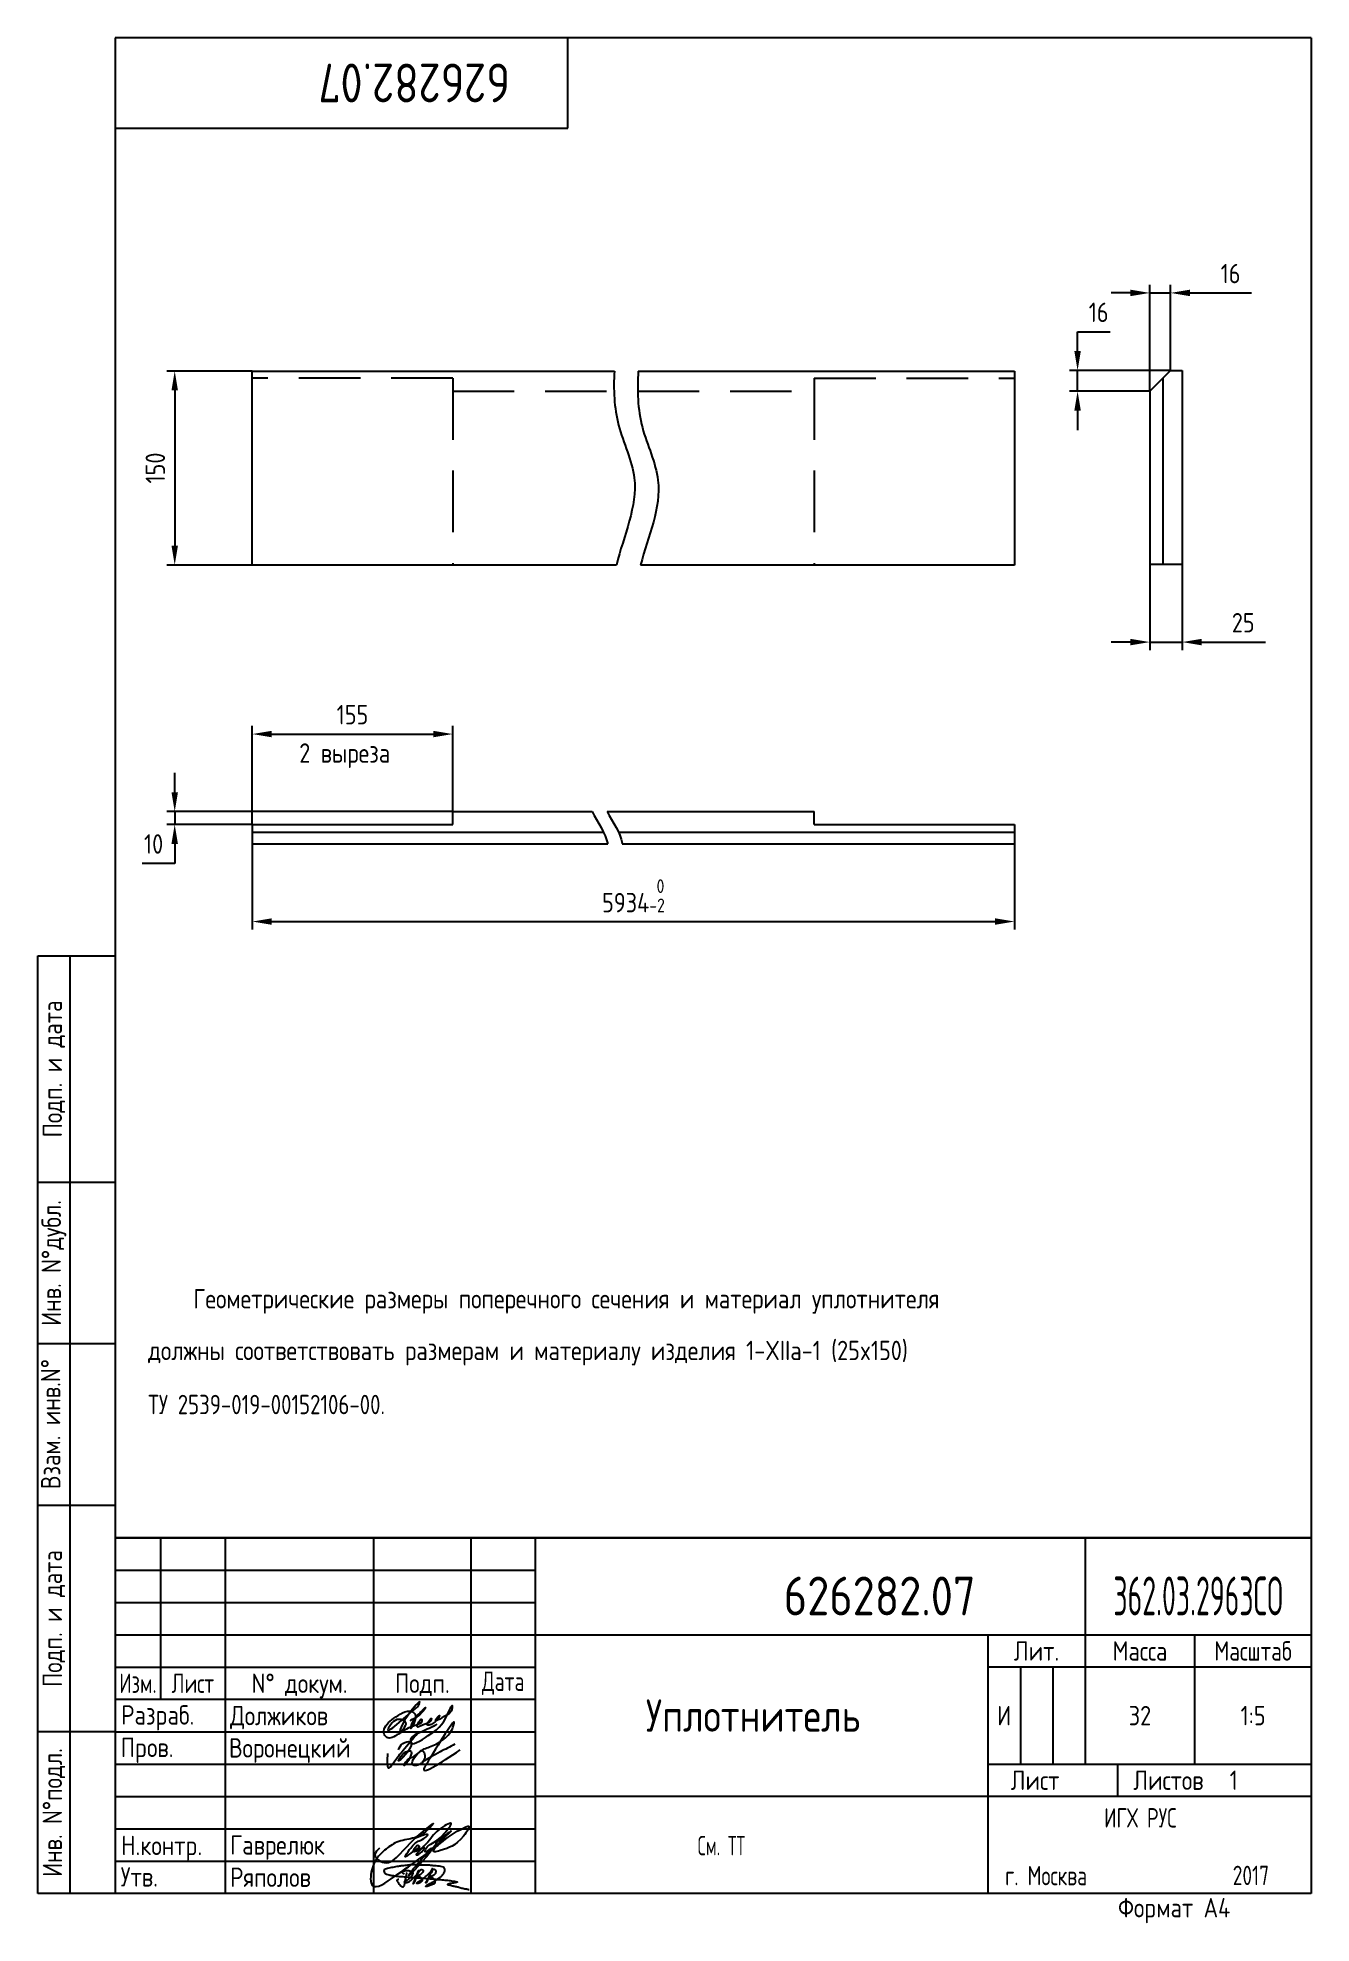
# Paper-space layout 'A3_protect' of a CAD drawing. Header units: millimetres. Extents: x 447 to 644, y 0 to 291.
# The model-space entities are those that its viewports show. They can reach past a viewport. Long polylines and large blocks are cut down to what shows.
import ezdxf
from ezdxf.enums import TextEntityAlignment as Align

# ---------------------------------------------------------------- set-up
doc = ezdxf.new("R2010")
doc.units = ezdxf.units.MM
doc.header["$LTSCALE"] = 0.3
doc.linetypes.add('HIDDEN', pattern=[9.525, 6.35, -3.175])
for name, color, linetype in [('Bord', 1, 'Continuous'), ('Cont', 6, 'Continuous'), ('Dim', 7, 'Continuous'), ('Hide', 2, 'HIDDEN'), ('Text', 3, 'Continuous'), ('Textb', 6, 'Continuous'), ('Vporti', 7, 'Continuous')]:
    doc.layers.add(name, color=color, linetype=linetype)
doc.layers.get('Vporti').freeze()
doc.styles.add('Style1', font='romans.shx', dxfattribs={"width": 0.8})
doc.dimstyles.new('Lin_5$0', dxfattribs={"dimscale": 5, "dimtxt": 3, "dimasz": 3, "dimexe": 1.25, "dimexo": 0, "dimgap": 1.5, "dimtad": 1, "dimtoh": 1, "dimtxsty": 'Style1', "dimcen": 2.5, "dimclrt": 3, "dimadec": 0, "dimazin": 0, "dimtfac": 1, "dimtmove": 0, "dimatfit": 3, "dimldrblk": 'DOT', "dimfxl": 1, "dimarcsym": 0})

# ---------------------------------------------------------------- blocks, each defined once
blk = doc.blocks.new('A4')
at = {"layer": 'Bord'}
for p, q in [((20, 55), (85, 55)), ((20, 50), (85, 50)), ((20, 45), (85, 45)), ((160, 40), (160, 25)), ((165, 40), (165, 25)), ((20, 30), (85, 30)), ((20, 25), (85, 25)), ((20, 20), (85, 20)), ((20, 15), (85, 15)), ((20, 10), (85, 10))]:
    blk.add_line(p, q, dxfattribs=at)
at = {"layer": 'Cont'}
for p, q in [((205, 292), (20, 292)), ((20, 292), (20, 5)), ((90, 278), (90, 292)), ((205, 292), (205, 5)), ((20, 278), (90, 278)), ((8, 5), (8, 150)), ((8, 150), (20, 150)), ((13, 5), (13, 150)), ((8, 115), (20, 115)), ((20, 90), (8, 90)), ((20, 65), (8, 65)), ((205, 60), (20, 60)), ((20, 60), (205, 60)), ((27, 60), (27, 35)), ((37, 60), (37, 5)), ((60, 5), (60, 60)), ((75, 60), (75, 5)), ((85, 5), (85, 60)), ((170, 60), (170, 25)), ((85, 45), (205, 45)), ((155, 5), (155, 45)), ((187, 25), (187, 45)), ((20, 40), (85, 40)), ((205, 40), (155, 40)), ((85, 35), (20, 35)), ((20, 30), (8, 30)), ((155, 25), (205, 25)), ((175, 25), (175, 20)), ((205, 20), (85, 20)), ((20, 5), (8, 5)), ((205, 5), (20, 5))]:
    blk.add_line(p, q, dxfattribs=at)
at = {"layer": 'Text', "style": 'Style1', "width": 0.8}
for s, p in [('Подп. и дата', (10.5, 132.5)), ('Инв. N%%dдубл.', (10.5, 102.5)), ('Взам. инв.N%%d ', (10, 78.38)), ('Подп. и дата', (10.5, 47.5)), ('Инв. N%%dподл.', (10.5, 17.5))]:
    blk.add_text(s, height=3, rotation=90, dxfattribs=at).set_placement(p, align=Align.MIDDLE)
at = {"layer": 'Text', "style": 'Style1'}
for s, width, p in [('Лит.', 0.8, (162.5, 42.5)), ('Масса', 0.8, (178.5, 42.5)), ('Масштаб', 0.75, (196, 42.5)), ('Изм.', 0.7, (23.5, 37.5)), ('Лист', 0.7, (32, 37.5)), ('N%%d докум.', 0.8, (48.5, 37.5)), ('Подп.', 0.8, (67.5, 37.5)), ('Лист', 0.8, (162.27, 22.5)), ('Листов', 0.8, (182.9, 22.5))]:
    blk.add_text(s, height=3, dxfattribs=dict(at, width=width)).set_placement(p, align=Align.MIDDLE_CENTER)
at = {"layer": 'Text', "style": 'Style1', "width": 0.7}
for s, p in [('Дата', (80, 37.5)), ('ИГХ РУС', (178.57, 16.69))]:
    blk.add_text(s, height=3, dxfattribs=at).set_placement(p, align=Align.MIDDLE)
at = {"layer": 'Text', "style": 'Style1'}
for s, width, p in [('Разpаб.', 0.8, (20.92, 31.1)), ('Пpов.', 0.8, (20.84, 26.08)), ('Н.контp.', 0.8, (20.92, 10.92)), ('Утв.', 0.8, (20.84, 6.06)), ('г. Москва', 0.7, (157.64, 6.25)), ('Фоpмат А4', 0.8, (175.11, 1.29))]:
    blk.add_text(s, height=3, dxfattribs=dict(at, width=width)).set_placement(p)
for tag, p, width in [('ФИО', (39, 31), 0.8), ('ФИО', (39, 26), 0.8), ('ГОСТ_СОРТАМЕНТА', (98.19, 14), 0.8), ('ФИО', (39, 11), 0.8), ('ФИО', (39, 6), 0.8), ('2017', (192.85, 6.29), 0.7)]:
    blk.add_attdef(tag, p, '', height=3, dxfattribs=dict(at, width=width))
at = {"layer": 'Text', "style": 'Style1', "width": 0.8}
for tag, p in [('И', (157.49, 32.5)), ('700', (178.5, 32.5)), ('1:20', (196, 32.5))]:
    blk.add_attdef(tag, text='', height=3, dxfattribs=at).set_placement(p, align=Align.MIDDLE)
blk.add_attdef('Сборочный_чертеж', text='', height=3, dxfattribs=at).set_placement((120, 21.3), align=Align.CENTER)
for tag, p in [('1', (171.12, 22.5)), ('2', (193, 22.5))]:
    blk.add_attdef(tag, text='', height=3, dxfattribs=at).set_placement(p, align=Align.MIDDLE_CENTER)
blk.add_attdef('ЛИСТ', text='', height=3, dxfattribs=at).set_placement((85.99, 12.5), align=Align.MIDDLE_LEFT)
at = {"layer": 'Text', "style": 'Style1', "width": 0.7}
blk.add_attdef('%%OГОСТ_ТЕХ._ТРЕБОВАНИЙ', text='', height=3, dxfattribs=at).set_placement((98.19, 8), align=Align.BOTTOM_LEFT)
at = {"layer": 'Textb', "style": 'Style1', "width": 0.8}
blk.add_attdef('1234567', (81, 290), '', height=6, rotation=180, dxfattribs=at)
blk.add_attdef('1234567', (123.4, 48), '', height=6, dxfattribs=at)
for tag, height, p in [('123ХЯ', 6, (183.62, 48)), ('НАИМЕНОВАНИЕ', 5, (120, 30))]:
    blk.add_attdef(tag, text='', height=height, dxfattribs=at).set_placement(p, align=Align.CENTER)
blk = doc.blocks.new('*D29')
at = {"layer": 'Defpoints', "color": 0, "transparency": 16777216}
for p in [(1154.9, 2129.9), (1744.4, 2129.9), (1744.4, 2069.9)]:
    blk.add_point(p, dxfattribs=at)
at = {"layer": 'Dim', "color": 0, "linetype": 'ByBlock', "lineweight": -2, "transparency": 16777216}
for p, q in [((1154.9, 2129.9), (1154.9, 2063.7)), ((1744.4, 2129.9), (1744.4, 2063.7)), ((1169.9, 2069.9), (1729.4, 2069.9))]:
    blk.add_line(p, q, dxfattribs=at)
at = {"layer": 'Dim', "color": 0, "transparency": 16777216}
for points in [[(1169.9, 2072.4), (1169.9, 2067.4), (1154.9, 2069.9)], [(1729.4, 2072.4), (1729.4, 2067.4), (1744.4, 2069.9)]]:
    blk.add_solid(points, dxfattribs=at)
at = {"layer": 'Dim', "color": 3, "transparency": 16777216, "insert": (1449.7, 2089.8), "char_height": 15, "attachment_point": 5, "style": 'Style1'}
blk.add_mtext('5934{}{\\H0.71x;\\C3;\\S 0^ -2;}', dxfattribs=at)
blk = doc.blocks.new('_Dot')
at = {"color": 0, "linetype": 'ByBlock', "lineweight": -2}
blk.add_line((-0.5, 0), (-1, 0), dxfattribs=at)
at = {"color": 0, "linetype": 'ByBlock', "const_width": 0.5}
blk.add_lwpolyline([(-0.25, 0, 1), (0.25, 0, 1)], format="xyb", close=True, dxfattribs=at)
blk = doc.blocks.new('*D30')
at = {"layer": 'Defpoints', "color": 0, "transparency": 16777216}
for p in [(1309.9, 2214.9), (1154.9, 2144.9), (1309.9, 2154.9)]:
    blk.add_point(p, dxfattribs=at)
at = {"layer": 'Dim', "color": 0, "linetype": 'ByBlock', "lineweight": -2, "transparency": 16777216}
for p, q in [((1154.9, 2144.9), (1154.9, 2221.2)), ((1309.9, 2154.9), (1309.9, 2221.2)), ((1169.9, 2214.9), (1294.9, 2214.9))]:
    blk.add_line(p, q, dxfattribs=at)
at = {"layer": 'Dim', "color": 0, "transparency": 16777216}
for points in [[(1169.9, 2217.4), (1169.9, 2212.4), (1154.9, 2214.9)], [(1294.9, 2217.4), (1294.9, 2212.4), (1309.9, 2214.9)]]:
    blk.add_solid(points, dxfattribs=at)
at = {"layer": 'Dim', "color": 3, "transparency": 16777216, "insert": (1232.4, 2229.9), "char_height": 15, "attachment_point": 5, "style": 'Style1'}
blk.add_mtext('155', dxfattribs=at)
blk = doc.blocks.new('*D31')
at = {"layer": 'Defpoints', "color": 0, "transparency": 16777216}
for p in [(1094.9, 2144.9), (1154.9, 2144.9), (1309.9, 2154.9)]:
    blk.add_point(p, dxfattribs=at)
at = {"layer": 'Dim', "color": 0, "linetype": 'ByBlock', "lineweight": -2, "transparency": 16777216}
for p, q in [((1094.9, 2169.9), (1094.9, 2184.9)), ((1309.9, 2154.9), (1088.7, 2154.9)), ((1154.9, 2144.9), (1088.7, 2144.9)), ((1094.9, 2154.9), (1094.9, 2144.9)), ((1094.9, 2129.9), (1094.9, 2114.9)), ((1094.9, 2114.9), (1069.7, 2114.9))]:
    blk.add_line(p, q, dxfattribs=at)
at = {"layer": 'Dim', "color": 0, "transparency": 16777216}
for points in [[(1092.4, 2169.9), (1097.4, 2169.9), (1094.9, 2154.9)], [(1092.4, 2129.9), (1097.4, 2129.9), (1094.9, 2144.9)]]:
    blk.add_solid(points, dxfattribs=at)
at = {"layer": 'Dim', "color": 3, "transparency": 16777216, "insert": (1078.6, 2129.9), "char_height": 15, "attachment_point": 5, "style": 'Style1'}
blk.add_mtext('10', dxfattribs=at)
blk = doc.blocks.new('*D32')
at = {"layer": 'Defpoints', "color": 0, "transparency": 16777216}
for p in [(1154.9, 2495.6), (1094.9, 2345.6), (1154.9, 2345.6)]:
    blk.add_point(p, dxfattribs=at)
at = {"layer": 'Dim', "color": 0, "linetype": 'ByBlock', "lineweight": -2, "transparency": 16777216}
for p, q in [((1154.9, 2495.6), (1088.7, 2495.6)), ((1094.9, 2480.6), (1094.9, 2360.6)), ((1154.9, 2345.6), (1088.7, 2345.6))]:
    blk.add_line(p, q, dxfattribs=at)
at = {"layer": 'Dim', "color": 0, "transparency": 16777216}
for points in [[(1092.4, 2480.6), (1097.4, 2480.6), (1094.9, 2495.6)], [(1092.4, 2360.6), (1097.4, 2360.6), (1094.9, 2345.6)]]:
    blk.add_solid(points, dxfattribs=at)
at = {"layer": 'Dim', "color": 3, "transparency": 16777216, "insert": (1079.9, 2420.6), "char_height": 15, "attachment_point": 5, "rotation": 90, "style": 'Style1'}
blk.add_mtext('150', dxfattribs=at)
blk = doc.blocks.new('*D33')
at = {"layer": 'Defpoints', "color": 0, "transparency": 16777216}
for p in [(1865.1, 2556), (1865.1, 2496), (1849.1, 2480)]:
    blk.add_point(p, dxfattribs=at)
at = {"layer": 'Dim', "color": 0, "linetype": 'ByBlock', "lineweight": -2, "transparency": 16777216}
for p, q in [((1834.1, 2556), (1819.1, 2556)), ((1849.1, 2480), (1849.1, 2562.3)), ((1849.1, 2556), (1865.1, 2556)), ((1865.1, 2496), (1865.1, 2562.3)), ((1880.1, 2556), (1927.8, 2556))]:
    blk.add_line(p, q, dxfattribs=at)
at = {"layer": 'Dim', "color": 0, "transparency": 16777216}
for points in [[(1834.1, 2558.5), (1834.1, 2553.5), (1849.1, 2556)], [(1880.1, 2558.5), (1880.1, 2553.5), (1865.1, 2556)]]:
    blk.add_solid(points, dxfattribs=at)
at = {"layer": 'Dim', "color": 3, "transparency": 16777216, "insert": (1911.5, 2571), "char_height": 15, "attachment_point": 5, "style": 'Style1'}
blk.add_mtext('16', dxfattribs=at)
blk = doc.blocks.new('*D34')
at = {"layer": 'Defpoints', "color": 0, "transparency": 16777216}
for p in [(1865.1, 2496), (1793.2, 2480), (1849.1, 2480)]:
    blk.add_point(p, dxfattribs=at)
at = {"layer": 'Dim', "color": 0, "linetype": 'ByBlock', "lineweight": -2, "transparency": 16777216}
for p, q in [((1793.2, 2511), (1793.2, 2526)), ((1793.2, 2526), (1818.4, 2526)), ((1865.1, 2496), (1786.9, 2496)), ((1793.2, 2480), (1793.2, 2496)), ((1849.1, 2480), (1786.9, 2480)), ((1793.2, 2465), (1793.2, 2450))]:
    blk.add_line(p, q, dxfattribs=at)
at = {"layer": 'Dim', "color": 0, "transparency": 16777216}
for points in [[(1790.7, 2511), (1795.7, 2511), (1793.2, 2496)], [(1790.7, 2465), (1795.7, 2465), (1793.2, 2480)]]:
    blk.add_solid(points, dxfattribs=at)
at = {"layer": 'Dim', "color": 3, "transparency": 16777216, "insert": (1809.5, 2541), "char_height": 15, "attachment_point": 5, "style": 'Style1'}
blk.add_mtext('16', dxfattribs=at)
blk = doc.blocks.new('*D35')
at = {"layer": 'Defpoints', "color": 0, "transparency": 16777216}
for p in [(1849.1, 2346), (1874.1, 2346), (1874.1, 2286)]:
    blk.add_point(p, dxfattribs=at)
at = {"layer": 'Dim', "color": 0, "linetype": 'ByBlock', "lineweight": -2, "transparency": 16777216}
for p, q in [((1849.1, 2346), (1849.1, 2279.8)), ((1874.1, 2346), (1874.1, 2279.8)), ((1834.1, 2286), (1819.1, 2286)), ((1849.1, 2286), (1874.1, 2286)), ((1889.1, 2286), (1938.6, 2286))]:
    blk.add_line(p, q, dxfattribs=at)
at = {"layer": 'Dim', "color": 0, "transparency": 16777216}
for points in [[(1834.1, 2288.5), (1834.1, 2283.5), (1849.1, 2286)], [(1889.1, 2288.5), (1889.1, 2283.5), (1874.1, 2286)]]:
    blk.add_solid(points, dxfattribs=at)
at = {"layer": 'Dim', "color": 3, "transparency": 16777216, "insert": (1921.3, 2301), "char_height": 15, "attachment_point": 5, "style": 'Style1'}
blk.add_mtext('25', dxfattribs=at)

msp = doc.modelspace()

# ---------------------------------------------------------------- linework, layer by layer
at = {"layer": 'Bord'}
for points, knots in [([(1434.96, 2495.613), (1434.09, 2481.4), (1435.124, 2453.259), (1459.647, 2404.807), (1442.073, 2368.334), (1436.469, 2345.613)], [33.87628478, 33.87628478, 33.87628478, 33.87628478, 76.2619757, 118.71843992, 187.54191095, 187.54191095, 187.54191095, 187.54191095]), ([(1453.436, 2495.613), (1452.418, 2480.814), (1453.215, 2452.077), (1477.733, 2403.635), (1460.977, 2367.752), (1455.267, 2345.613)], [32.16710078, 32.16710078, 32.16710078, 32.16710078, 76.2619757, 118.71843992, 185.80475111, 185.80475111, 185.80475111, 185.80475111]), ([(1429.318, 2154.922), (1433.596, 2146.861), (1439.675, 2138.519), (1441.053, 2130.083), (1441.078, 2129.922)], [69.77562086, 69.77562086, 69.77562086, 69.77562086, 96.55197257, 97.07235412, 97.07235412, 97.07235412, 97.07235412])]:
    msp.add_open_spline(points, degree=3, knots=knots, dxfattribs=at)
msp.add_open_spline([(1417.737, 2154.922), (1421.984, 2146.706), (1428.193, 2138.362), (1429.774, 2129.922)], degree=3, dxfattribs=at)
at = {"layer": 'Cont'}
for p, q in [((1154.912, 2495.613), (1434.96, 2495.613)), ((1154.912, 2345.613), (1154.912, 2495.613)), ((1453.436, 2495.613), (1744.435, 2495.613)), ((1744.435, 2495.613), (1744.435, 2345.613)), ((1849.122, 2480.021), (1865.122, 2496.021)), ((1865.122, 2496.021), (1874.122, 2496.021)), ((1874.122, 2496.021), (1874.122, 2346.021)), ((1849.122, 2480.021), (1849.122, 2346.021)), ((1859.122, 2490.021), (1859.122, 2346.021)), ((1436.469, 2345.613), (1154.912, 2345.613)), ((1744.435, 2345.613), (1455.267, 2345.613)), ((1874.122, 2346.021), (1849.122, 2346.021)), ((1154.912, 2144.922), (1154.912, 2129.922)), ((1154.912, 2144.922), (1309.912, 2144.922)), ((1309.912, 2154.922), (1417.737, 2154.922)), ((1309.912, 2144.922), (1309.912, 2154.922)), ((1429.318, 2154.922), (1589.435, 2154.922)), ((1589.435, 2144.922), (1589.435, 2154.922)), ((1589.435, 2144.922), (1744.435, 2144.922)), ((1744.435, 2144.922), (1744.435, 2129.922)), ((1154.912, 2138.922), (1426.612, 2138.922)), ((1154.912, 2129.922), (1429.774, 2129.922)), ((1438.154, 2138.922), (1744.435, 2138.922)), ((1441.078, 2129.922), (1744.435, 2129.922))]:
    msp.add_line(p, q, dxfattribs=at)
at = {"layer": 'Hide'}
for p, q in [((1309.912, 2490.021), (1154.912, 2490.021)), ((1309.912, 2490.021), (1309.912, 2345.613)), ((1309.912, 2480.021), (1434.649, 2480.021)), ((1452.976, 2480.021), (1589.435, 2480.021)), ((1589.435, 2490.021), (1589.435, 2345.613)), ((1589.435, 2490.021), (1744.435, 2490.021))]:
    msp.add_line(p, q, dxfattribs=at)

# ---------------------------------------------------------------- texts
at = {"layer": 'Text', "style": 'Style1', "width": 0.8}
msp.add_text('2 выреза', height=15, dxfattribs=at).set_placement((1191.244, 2192.724))

# ---------------------------------------------------------------- dimensions: what is measured, and where the dimension line sits
at = {"layer": 'Dim'}
for base, p1, p2, angle, override, picture, middle in [((1865.122, 2556.021), (1849.122, 2480.021), (1865.122, 2496.021), 0, {"dimpost": '', "dimarcsym": 1}, '*D33', (1911.479, 2571.021)), ((1094.912, 2345.613), (1154.912, 2495.613), (1154.912, 2345.613), 90, {"dimpost": '', "dimarcsym": 1}, '*D32', (1079.912, 2420.613)), ((1874.122, 2286.021), (1849.122, 2346.021), (1874.122, 2346.021), 0, {"dimpost": '', "dimarcsym": 1}, '*D35', (1921.336, 2301.021)), ((1309.912, 2214.922), (1154.912, 2144.922), (1309.912, 2154.922), 0, {"dimpost": '', "dimarcsym": 1}, '*D30', (1232.412, 2229.922)), ((1094.912, 2144.922), (1309.912, 2154.922), (1154.912, 2144.922), 90, {"dimarcsym": 1}, '*D31', (1078.555, 2129.922))]:
    dim = msp.add_linear_dim(base=base, p1=p1, p2=p2, angle=angle, dimstyle='Lin_5$0', override=override, dxfattribs=at)
    dim.commit()
    dim.dimension.update_dxf_attribs({"geometry": picture, "text_midpoint": middle})
dim = msp.add_linear_dim(base=(1793.159, 2480.021), p1=(1865.122, 2496.021), p2=(1849.122, 2480.021), angle=90, dimstyle='Lin_5$0', override={"dimarcsym": 1}, dxfattribs=at)
dim.commit()
dim.dimension.update_dxf_attribs({"geometry": '*D34', "text_midpoint": (1809.516, 2526.021), "dimtype": 160})
dim = msp.add_linear_dim(base=(1744.435, 2069.922), p1=(1154.912, 2129.922), p2=(1744.435, 2129.922), angle=0, text='5934{}{\\H0.71x;\\C3;\\S 0^ -2;}', dimstyle='Lin_5$0', override={"dimtp": 0, "dimtm": 2, "dimtdec": 2, "dimtzin": 8, "dimarcsym": 1}, dxfattribs=at)
dim.commit()
dim.dimension.update_dxf_attribs({"geometry": '*D29', "text_midpoint": (1449.673, 2089.847)})

psp = doc.layouts.new('A3_protect')

# ---------------------------------------------------------------- linework, layer by layer
at = {"layer": 'Cont'}
psp.add_line((643.64, 291.18), (643.64, 4.18), dxfattribs=at)
at = {"layer": 'Text'}
for points, knots in [([(508.36, 30.33), (507.6, 29.91), (506.29, 29.18), (504.41, 28.6), (504.09, 26.67), (509.02, 29.77), (509.35, 30.38), (510.76, 33.41), (510.73, 31.97), (509.85, 31.85), (507.66, 30.37), (508.97, 32.12), (508.44, 30.61), (505.92, 29.5), (507.8, 31.67), (507.26, 30.47), (506.53, 30.5), (504.67, 29.26), (506.01, 31.52), (506.12, 30.43), (504.22, 29.99), (502.95, 29.15), (500.8, 27.8), (499.75, 29.54), (501.26, 30.95), (502.66, 31.92), (503.94, 32.55), (504.91, 32.14), (505.32, 31.15), (504.01, 28.84), (504.71, 31.12), (505.32, 31.57), (506.96, 33.39), (505.97, 31.93), (505.24, 31.39), (504.44, 31), (504.19, 30.88)], [0, 0, 0, 0, 2.703743, 4.672825, 5.02799, 7.955933, 13.437489, 13.883188, 14.189441, 16.413959, 17.478513, 18.47964, 18.959294, 20.910841, 22.003091, 22.470554, 23.533771, 24.710748, 26.01626, 26.201331, 27.488187, 30.382065, 32.258784, 33.069724, 35.439902, 37.010787, 38.612861, 39.32109, 39.818865, 41.83144, 42.782113, 44.494961, 45.867914, 46.467245, 48.290622, 49.101188, 49.101188, 49.101188, 49.101188]), ([(502.71, 29.55), (503.13, 30.46), (503.67, 31.64), (505.94, 34.21), (505.49, 33.05), (503.98, 32.02), (499.78, 27.91), (501.43, 30.65), (502.41, 31.33), (503.97, 30.64), (503.33, 29.84), (502.81, 29.15), (502.65, 29.41), (502.69, 29.5), (502.71, 29.55)], [0, 0, 0, 0, 4.062617, 5.226919, 5.800291, 6.663227, 11.774431, 12.938639, 14.11351, 15.354081, 16.396133, 16.918576, 17.03251, 17.182794, 17.182794, 17.182794, 17.182794]), ([(502.45, 26.36), (502.6, 26.73), (502.92, 27.48), (505.42, 28.04), (503.62, 25.59), (502.1, 24.26), (503.15, 26.25), (505.29, 26.33), (502.82, 23.03), (503.88, 25.24), (505.05, 25.13), (506.02, 26.63), (506.86, 25.26), (506.03, 23.92), (503.99, 23.92), (505.57, 26.32), (507.98, 26.99), (510.35, 28.28), (511.84, 32.71), (508.06, 26.17), (505.4, 22.03), (508.86, 24.3), (512.01, 26.36)], [0, 0, 0, 0, 1.213353, 2.399709, 5.497648, 5.861317, 7.611627, 8.43806, 10.837371, 11.583123, 13.461301, 14.534506, 15.162086, 17.217848, 17.944717, 20.123775, 21.948027, 26.460707, 27.144718, 34.52243, 35.159468, 41.304292, 41.304292, 41.304292, 41.304292]), ([(500.76, 25.8), (500.71, 25.35), (500.65, 24.68), (500.81, 23.14), (502.14, 25.04), (503.27, 26.47), (504.65, 28.08), (505.46, 29.02)], [0, 0, 0, 0, 1.523947, 2.237958, 3.351836, 5.856423, 9.374056, 9.374056, 9.374056, 9.374056]), ([(511.18, 27.25), (510.42, 26.86), (508.7, 25.98), (507.03, 25.03), (506.11, 24.5)], [0, 0, 0, 0, 2.587978, 5.77327, 5.77327, 5.77327, 5.77327]), ([(499.5, 11.17), (499.16, 10.86), (498.28, 10.05), (500.67, 8.19), (503.8, 11.45), (505.29, 13.06), (508.18, 15.28), (506.28, 13.2), (504.87, 12.68), (502.18, 12.3), (499.87, 10.63), (498.14, 8.59), (497.99, 4.07), (504.15, 8.44), (507.9, 11.05), (511.18, 13.75), (513.86, 14.88), (511.53, 11.55), (510.24, 11.24), (506.93, 10.17), (509.2, 12.61), (511.27, 14.32), (508.58, 12.52), (507.47, 10.42), (502.69, 5.29), (505.29, 8.77), (508.41, 11.99), (506.28, 10.19), (506.83, 11.52), (507.99, 12.05), (509.17, 12.9), (511.43, 15.75), (507.81, 13.64), (507.51, 12.34), (504.47, 9.74), (506.09, 10.43), (506.69, 11.65), (505.63, 10.87), (504.33, 10.34), (505.39, 11.99), (505.74, 11.27), (504.67, 10.81), (502.87, 9.06), (504.36, 11.3), (505.27, 12.26), (506.43, 12.57), (507.38, 13.61), (506.13, 13.13), (505.09, 12.72)], [0, 0, 0, 0, 1.17994, 3.087717, 5.863103, 12.338328, 12.854096, 14.088578, 16.834551, 19.302558, 21.570562, 25.210018, 27.650956, 31.348291, 40.129863, 44.562748, 45.223917, 46.979401, 51.214655, 52.099288, 55.323111, 56.227801, 58.471865, 60.028126, 65.752911, 68.466223, 71.038525, 71.934922, 72.780229, 73.495807, 76.028152, 77.999346, 80.11892, 83.1954, 85.334448, 86.270878, 87.060466, 88.110212, 88.803314, 89.989889, 90.197567, 90.706974, 92.884587, 94.19917, 96.055742, 97.375783, 97.753899, 99.636325, 99.636325, 99.636325, 99.636325]), ([(503.38, 7.16), (503.34, 7.18), (503.25, 7.21), (503.15, 7.29), (503.07, 7.37), (503, 7.48), (503.08, 7.57), (503.2, 7.63), (503.37, 7.68), (503.57, 7.72), (503.81, 7.75), (504.03, 7.72), (504.26, 7.67), (504.46, 7.58), (504.66, 7.43), (504.67, 7.21), (504.59, 7.06), (504.49, 6.9), (504.38, 6.74), (504.24, 6.57), (504.11, 6.42), (503.96, 6.32), (503.84, 6.22), (503.71, 6.15), (503.56, 6.1), (503.45, 6.04), (503.37, 6.01), (503.33, 5.94), (503.4, 5.89), (503.48, 5.88), (503.61, 5.87), (503.76, 5.87), (503.93, 5.92), (504.13, 5.99), (504.31, 6.13), (504.47, 6.31), (504.65, 6.44), (504.8, 6.61), (504.95, 6.72), (505.05, 6.83), (505.14, 6.93), (505.28, 7.08), (505.4, 7.32), (505.5, 7.48), (505.56, 7.76), (505.44, 7.45), (505.41, 7.24), (505.25, 6.89), (505.17, 6.61), (505.07, 6.37), (504.96, 6.1), (504.88, 5.91), (504.67, 5.57), (504.83, 5.96), (504.92, 6.24), (505.09, 6.53), (505.22, 6.8), (505.29, 6.99), (505.4, 7.19), (505.53, 7.37), (505.61, 7.54), (505.73, 7.68), (505.87, 7.83), (506.06, 7.89), (506.23, 7.82), (506.29, 7.67), (506.24, 7.49), (506.11, 7.31), (505.91, 7.16), (505.76, 7.02), (505.61, 6.96), (505.52, 6.92), (505.34, 6.88), (505.56, 6.86), (505.69, 6.8), (505.86, 6.72), (505.96, 6.59), (506.06, 6.47), (506.1, 6.33), (506.1, 6.16), (506.01, 5.99), (505.84, 5.85), (505.62, 5.74), (505.44, 5.66), (505.23, 5.72), (505.34, 5.9), (505.49, 5.96), (505.66, 6.07), (505.82, 6.16), (505.95, 6.25), (506.07, 6.33), (506.16, 6.41), (506.26, 6.48), (506.36, 6.57), (506.49, 6.67), (506.67, 6.81), (506.86, 6.98), (507.04, 7.17), (507.19, 7.29), (507.33, 7.4), (507.41, 7.54), (507.53, 7.64), (507.63, 7.77), (507.69, 7.88), (507.7, 8.07), (507.55, 7.88), (507.49, 7.73), (507.4, 7.48), (507.31, 7.25), (507.21, 7.02), (507.14, 6.78), (507.04, 6.58), (506.94, 6.35), (506.88, 6.13), (506.82, 5.94), (506.77, 5.83), (506.6, 5.78), (506.83, 6.13), (506.96, 6.33), (507.14, 6.66), (507.26, 6.88), (507.39, 7.11), (507.55, 7.4), (507.68, 7.69), (507.82, 7.86), (508, 7.97), (508.16, 7.8), (508.21, 7.61), (508.2, 7.42), (508.15, 7.25), (508.04, 7.12), (507.9, 7.01), (507.74, 6.91), (507.58, 6.83), (507.42, 6.79), (507.32, 6.76), (507.1, 6.77), (507.28, 6.74), (507.36, 6.7), (507.48, 6.67), (507.6, 6.63), (507.73, 6.6), (507.83, 6.52), (507.91, 6.42), (508, 6.31), (508.04, 6.19), (508.08, 6.05), (508.09, 5.92), (508.07, 5.78), (507.96, 5.67), (507.81, 5.57), (507.62, 5.52), (507.4, 5.45), (507.18, 5.35), (506.92, 5.28), (506.78, 5.23), (506.63, 5.22), (506.73, 5.37), (506.82, 5.44), (507.03, 5.58), (507.27, 5.68), (507.54, 5.84), (507.76, 5.95), (507.91, 6.03), (508.06, 6.12), (508.2, 6.23), (508.42, 6.37), (508.69, 6.55), (508.96, 6.74), (509.18, 6.91), (509.31, 7.09), (509.44, 7.24), (509.51, 7.4), (509.58, 7.53), (509.63, 7.71), (509.66, 7.92), (509.42, 8.28), (508.89, 8.39), (508.3, 8.43), (507.78, 8.46), (507.27, 8.53), (506.78, 8.55), (506.31, 8.54), (505.88, 8.57), (505.5, 8.57), (505.18, 8.61), (504.86, 8.62), (504.52, 8.61), (504.18, 8.58), (503.82, 8.53), (503.43, 8.47), (503.07, 8.45), (502.74, 8.41), (502.39, 8.31), (501.99, 8.33), (501.59, 8.17), (501.17, 8.15), (500.79, 8.03), (500.46, 7.99), (500.24, 7.85), (500.18, 7.62), (500.23, 7.39), (500.47, 7.18), (500.8, 7.13), (501.21, 6.99), (501.69, 6.94), (502.14, 6.85), (502.56, 6.81), (502.93, 6.81), (503.33, 6.73), (503.89, 6.73), (504.46, 6.62), (505.12, 6.66), (505.74, 6.55), (506.35, 6.51), (506.94, 6.5), (507.53, 6.42), (508.2, 6.35), (508.85, 6.33), (509.37, 6.26), (509.82, 6.22), (510.24, 6.19), (510.62, 6.12), (510.94, 6.08), (511.22, 6.03), (511.39, 6.02), (511.63, 5.93), (511.39, 5.86), (511.22, 5.82), (510.92, 5.77), (510.58, 5.72), (510.31, 5.7), (509.86, 5.54), (510.43, 5.47), (510.75, 5.38), (511.29, 5.26), (511.82, 5.15), (512.38, 4.95), (512.86, 4.88), (513.19, 4.83), (513.32, 4.8), (513.39, 4.79)], [0, 0, 0, 0, 0.153866, 0.270441, 0.388867, 0.510533, 0.592156, 0.71333, 0.90842, 1.11344, 1.349254, 1.61246, 1.782219, 2.047249, 2.291879, 2.451528, 2.651081, 2.806158, 3.017979, 3.227348, 3.462381, 3.633009, 3.75766, 3.920516, 4.080796, 4.214529, 4.291786, 4.349969, 4.397594, 4.50822, 4.594826, 4.799244, 4.954392, 5.128468, 5.437537, 5.632649, 5.842485, 6.094987, 6.293219, 6.410959, 6.551192, 6.687808, 7.022147, 7.294342, 7.425356, 7.52079, 7.946481, 8.313051, 8.59833, 8.833695, 9.090496, 9.427695, 9.601191, 9.883219, 10.093306, 10.673943, 10.798776, 10.974628, 11.287247, 11.486184, 11.648652, 11.848902, 12.027194, 12.25348, 12.40059, 12.537783, 12.716293, 12.91523, 13.208551, 13.438489, 13.549668, 13.67779, 13.77127, 13.930001, 14.029091, 14.272112, 14.434836, 14.547084, 14.739051, 14.830983, 15.061241, 15.268922, 15.500489, 15.788979, 15.879568, 16.024283, 16.221854, 16.418714, 16.593102, 16.783247, 16.91018, 17.018213, 17.135263, 17.278205, 17.430482, 17.620087, 17.979626, 18.191789, 18.388716, 18.565718, 18.714854, 18.857929, 19.039974, 19.171375, 19.283034, 19.400085, 19.618058, 19.882245, 20.150781, 20.377854, 20.649532, 20.89723, 21.042543, 21.40016, 21.557817, 21.667145, 21.752781, 21.926256, 22.412297, 22.813145, 22.961412, 23.171289, 23.607257, 23.940428, 24.110007, 24.291214, 24.48084, 24.697609, 24.904078, 25.034245, 25.218018, 25.407651, 25.573473, 25.787447, 25.930292, 26.051316, 26.18846, 26.285312, 26.406799, 26.52425, 26.630463, 26.793722, 26.898606, 27.029313, 27.171012, 27.314101, 27.419918, 27.580557, 27.709367, 27.829268, 28.024364, 28.266961, 28.41242, 28.705761, 28.989137, 29.187748, 29.233768, 29.332802, 29.529535, 29.667094, 30.039923, 30.332117, 30.61061, 30.769982, 30.856778, 31.109923, 31.313488, 31.656425, 32.066331, 32.296628, 32.49714, 32.710276, 32.891468, 33.014834, 33.177747, 33.444503, 33.618009, 34.409008, 34.914636, 35.419802, 35.95397, 36.458179, 36.88069, 37.388403, 37.738353, 38.034261, 38.353468, 38.693154, 39.037638, 39.391136, 39.787481, 40.203773, 40.488977, 40.784975, 41.26625, 41.668005, 42.070065, 42.499388, 42.869834, 43.079573, 43.213439, 43.554591, 43.717296, 44.153724, 44.506336, 45.019111, 45.587859, 45.90191, 46.270392, 46.703958, 47.093115, 47.952647, 48.44014, 49.079253, 49.808223, 50.268654, 50.851051, 51.604831, 52.298429, 52.776925, 53.1907, 53.661988, 54.042386, 54.348524, 54.616841, 54.853814, 54.983777, 55.126096, 55.333328, 55.613101, 56.008732, 56.315809, 56.59982, 56.87931, 57.399251, 57.889617, 58.432507, 59.066698, 59.660314, 59.862668, 60.07277, 60.07277, 60.07277, 60.07277]), ([(502.52, 6.33), (502.47, 6.32), (502.38, 6.3), (502.27, 6.28), (502.14, 6.18), (502.28, 6.04), (502.35, 5.91), (502.48, 5.73), (502.6, 5.51), (502.78, 5.34), (502.92, 5.24), (503.07, 5.2), (503.23, 5.22), (503.35, 5.34), (503.42, 5.58), (503.46, 5.87), (503.52, 6.19), (503.56, 6.46), (503.59, 6.72), (503.68, 6.98), (503.71, 7.23), (503.75, 7.38), (503.77, 7.43)], [0, 0, 0, 0, 0.15847, 0.269731, 0.363591, 0.555514, 0.688037, 0.848606, 1.204359, 1.433632, 1.58673, 1.729549, 1.880686, 2.057874, 2.19169, 2.63505, 2.928153, 3.184121, 3.441863, 3.696117, 4.025873, 4.178055, 4.178055, 4.178055, 4.178055])]:
    psp.add_open_spline(points, degree=3, knots=knots, dxfattribs=at)

# ---------------------------------------------------------------- block references
ref = psp.add_blockref('A4', (438.64, -0.82))
ref.add_attrib('ФИО', 'Должиков', (476.41, 30.18), dxfattribs={"layer": 'Text', "height": 3, "style": 'Style1', "width": 0.8})
ref.add_attrib('ФИО', 'Воронецкий', (476.24, 25.18), dxfattribs={"layer": 'Text', "height": 3, "style": 'Style1', "width": 0.8})
ref.add_attrib('ФИО', 'Гаврелюк', (476.41, 10.18), dxfattribs={"layer": 'Text', "height": 3, "style": 'Style1', "width": 0.8})
ref.add_attrib('ФИО', 'Ряполов', (476.41, 5.18), dxfattribs={"layer": 'Text', "height": 3, "style": 'Style1', "width": 0.8})
ref.add_attrib('123ХЯ', '362.03.2963СО', dxfattribs={"layer": 'Textb', "height": 6, "style": 'Style1', "width": 0.5}).set_placement((626.14, 47.18), align=Align.CENTER)
ref.add_attrib('1234567', '626282.07', (562.04, 47.18), dxfattribs={"layer": 'Textb', "height": 6, "style": 'Style1', "width": 0.8})
ref.add_attrib('НАИМЕНОВАНИЕ', 'Уплотнитель ', dxfattribs={"layer": 'Textb', "height": 5, "style": 'Style1', "width": 0.8}).set_placement((558.64, 29.18), align=Align.CENTER)
ref.add_attrib('%%OГОСТ_ТЕХ._ТРЕБОВАНИЙ', 'Cм. ТТ', dxfattribs={"layer": 'Text', "height": 3, "style": 'Style1', "width": 0.6}).set_placement((548.66, 9.17), align=Align.BOTTOM_LEFT)
ref.add_attrib('И', 'И', dxfattribs={"layer": 'Text', "height": 3, "style": 'Style1', "width": 0.8}).set_placement((596.13, 31.68), align=Align.MIDDLE)
ref.add_attrib('700', '32', dxfattribs={"layer": 'Text', "height": 3, "style": 'Style1', "width": 0.8}).set_placement((617.14, 31.68), align=Align.MIDDLE)
ref.add_attrib('1:20', '1:5', dxfattribs={"layer": 'Text', "height": 3, "style": 'Style1', "width": 0.8}).set_placement((634.64, 31.68), align=Align.MIDDLE)
ref.add_attrib('2', '1', dxfattribs={"layer": 'Text', "height": 3, "style": 'Style1', "width": 0.8}).set_placement((631.64, 21.68), align=Align.MIDDLE_CENTER)
ref.add_attrib('200', '2017', (631.49, 5.46), dxfattribs={"layer": 'Text', "height": 3, "style": 'Style1', "width": 0.7})
ref.add_attrib('1234567', '626282.07', (519.64, 287.18), dxfattribs={"layer": 'Textb', "height": 6, "rotation": 180, "style": 'Style1', "width": 0.8})

# ---------------------------------------------------------------- texts
at = {"layer": 'Text', "style": 'Style1'}
for s, width, p in [('Геометрические размеры поперечного сечения и материал уплотнителя ', 0.8, (470.72, 94.65)), ('должны соответствовать размерам и материалу изделия 1-XIIа-1 (25x150) ', 0.8, (463.72, 86.65)), ('ТУ 2539-019-00152106-00.', 0.75, (463.72, 78.29))]:
    psp.add_text(s, height=3, dxfattribs=dict(at, width=width)).set_placement(p)

# ---------------------------------------------------------------- viewports
at = {"layer": 'Vporti', "view_target_point": (1548.99, 2290.178)}
psp.add_viewport(center=(551.14, 198.54), size=(185, 135.6602), view_center_point=(-37.551, 0), view_height=678.30124, dxfattribs=at)

doc.saveas('drawing.dxf')
